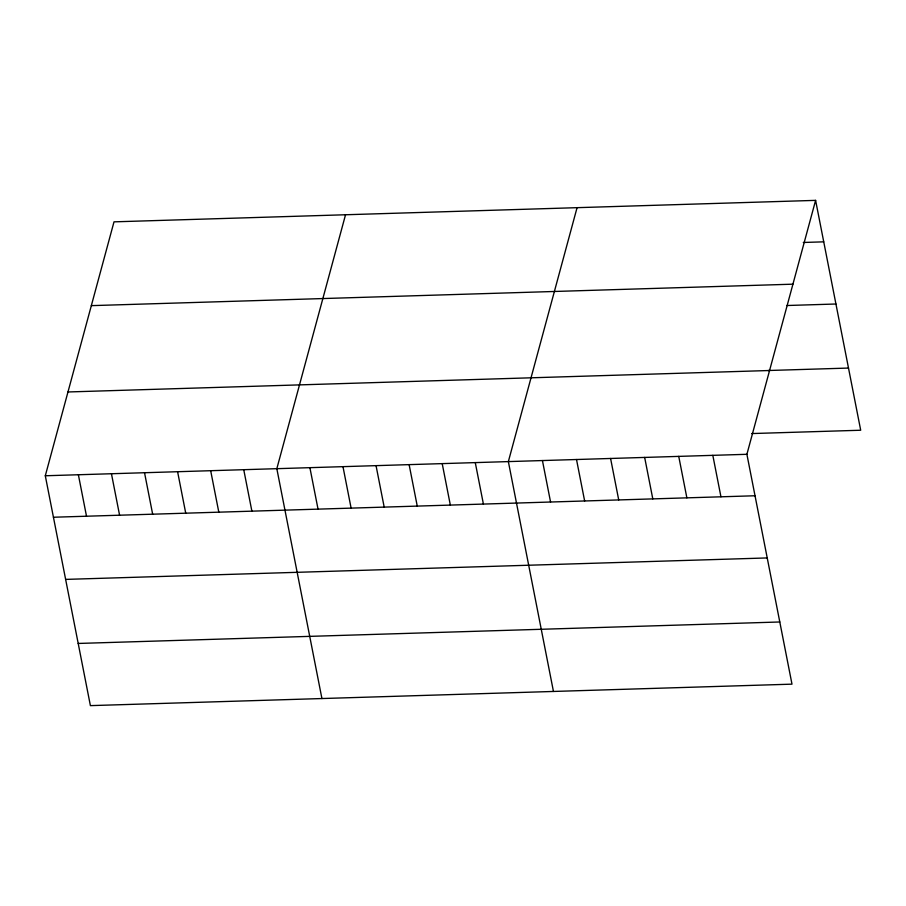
<?xml version="1.0" encoding="UTF-8"?>
<svg xmlns="http://www.w3.org/2000/svg" width="906" height="906" viewBox="0 0 906 906"><rect width="100%" height="100%" fill="white"/><g stroke="black" fill="none" stroke-linecap="round" stroke-linejoin="round"><path stroke-width="1.36" d="M815.604 200.373L746.895 454.302L791.991 684.155L90.396 705.627L45.3 475.763L114.009 221.845L815.604 200.373L860.7 430.237L751.652 433.566M345.537 214.756L276.828 468.685L321.924 698.537M577.065 207.678L508.357 461.596L553.453 691.459M803.294 242.468L823.735 241.845M91.336 305.639L792.931 284.178M786.861 305.515L835.932 304.008M768.084 370.52L848.503 368.062M67.973 391.97L769.568 370.509M45.3 475.763L746.895 454.302M53.431 517.235L755.026 495.763M65.628 579.398L767.223 557.937M78.199 643.453L779.794 621.98M712.818 455.344L720.95 496.805M678.741 456.386L686.873 497.847M644.664 457.428L652.796 498.889M610.587 458.47L618.719 499.931M576.51 459.512L584.642 500.973M542.434 460.554L550.565 502.015M475.276 462.615L483.408 504.076M442.207 463.623L450.339 505.084M409.127 464.631L417.258 506.103M376.047 465.65L384.189 507.111M342.978 466.658L351.109 508.119M309.897 467.677L318.04 509.138M243.748 469.693L251.891 511.154M210.679 470.712L218.81 512.173M177.599 471.72L185.73 513.181M144.53 472.728L152.661 514.2M111.449 473.747L119.581 515.208M78.38 474.755L86.512 516.216"/></g></svg>
